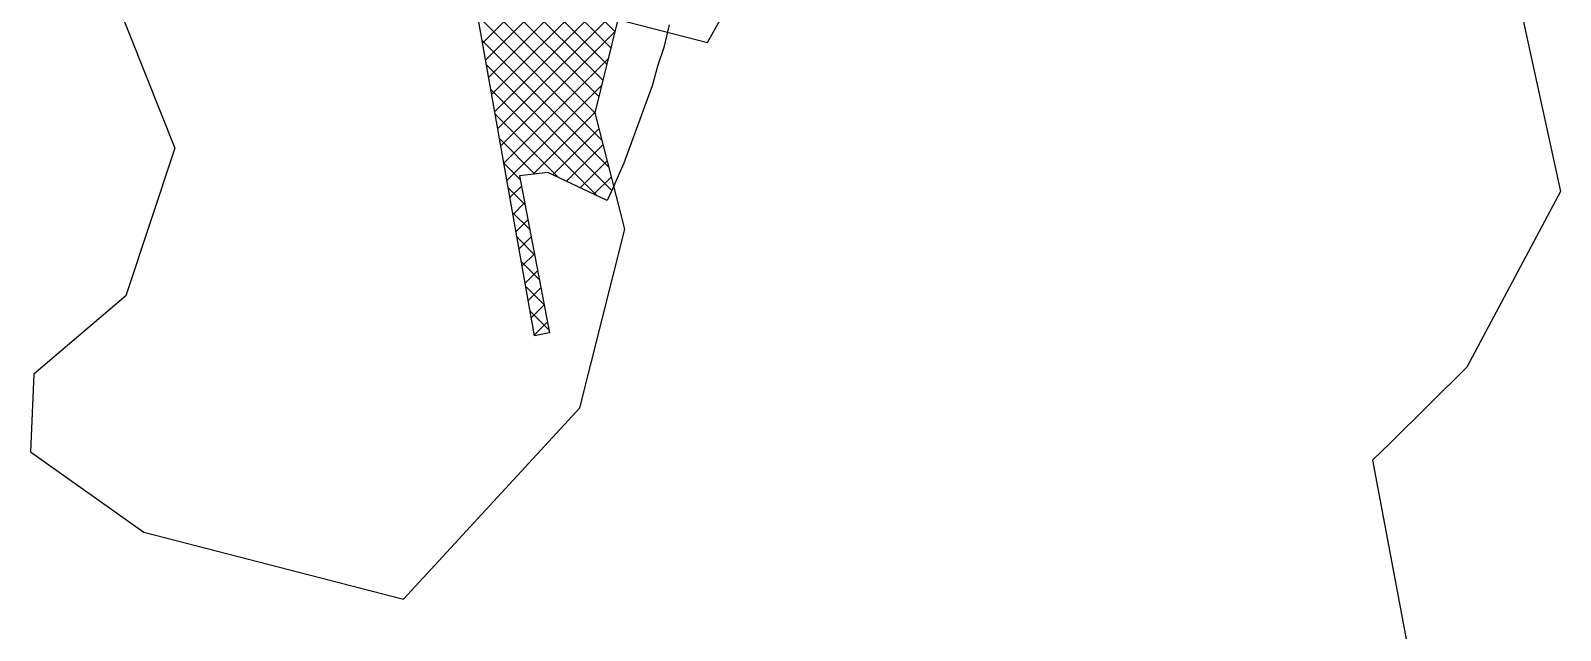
# Model space of a CAD drawing. Header units: metres. Extents: x 325581 to 326861, y 1810568 to 1812736.
# Drawn here: x 326182 to 326861, y 1811169 to 1811435 of the extents above; entities that cross this region are included whole.
import ezdxf

# ---------------------------------------------------------------- set-up
doc = ezdxf.new("R2010")
doc.units = ezdxf.units.M
doc.layers.add('HARBOUR', color=1, linetype='Continuous')

msp = doc.modelspace()

# ---------------------------------------------------------------- linework, layer by layer
at = {"color": 3}
for p, q in [((326819.67, 1811554.81), (326861.41, 1811363.43)), ((326482.36, 1811429.66), (326533.77, 1811521.28)), ((326212.3, 1811466.73), (326245.78, 1811382.74)), ((326432.52, 1811398.36), (326442.69, 1811439.78)), ((326442.69, 1811439.78), (326482.36, 1811429.66)), ((326445.72, 1811346.77), (326432.52, 1811398.36)), ((326245.78, 1811382.74), (326224.01, 1811317.13)), ((326861.41, 1811363.43), (326819.84, 1811285.48)), ((326425.78, 1811267.43), (326445.72, 1811346.77)), ((326224.01, 1811317.13), (326183.09, 1811282.31)), ((326819.84, 1811285.48), (326785.99, 1811252.05)), ((326183.09, 1811282.31), (326181.66, 1811247.86)), ((326347.42, 1811182.39), (326425.78, 1811267.43)), ((326785.99, 1811252.05), (326777.99, 1811244.15)), ((326181.66, 1811247.86), (326231.92, 1811212.23)), ((326777.99, 1811244.15), (326800.83, 1811122.79)), ((326231.92, 1811212.23), (326347.42, 1811182.39))]:
    msp.add_line(p, q, dxfattribs=at)
at = {"layer": 'HARBOUR', "linetype": 'Continuous'}
for p, q in [((326382.55, 1811429.55), (326558.22, 1811605.21)), ((326383.9, 1811421.92), (326559.32, 1811597.33)), ((326385.26, 1811414.29), (326560.42, 1811589.46)), ((326386.61, 1811406.66), (326561.52, 1811581.58)), ((326387.96, 1811399.03), (326562.63, 1811573.7)), ((326389.31, 1811391.41), (326531.11, 1811533.2)), ((326441.35, 1811434.34), (326368.85, 1811506.85)), ((326439.58, 1811427.13), (326370.78, 1811495.93)), ((326437.81, 1811419.92), (326372.72, 1811485.02)), ((326436.04, 1811412.71), (326374.65, 1811474.1)), ((326434.27, 1811405.5), (326376.59, 1811463.19)), ((326432.56, 1811398.24), (326378.52, 1811452.27)), ((326435.64, 1811386.17), (326380.46, 1811441.35)), ((326390.67, 1811383.78), (326441.39, 1811434.51)), ((326438.73, 1811374.11), (326382.39, 1811430.44)), ((326392.02, 1811376.15), (326438.47, 1811422.6)), ((326439.9, 1811363.96), (326384.33, 1811419.52)), ((326433.19, 1811361.68), (326386.26, 1811408.61)), ((326393.37, 1811368.52), (326435.55, 1811410.7)), ((326416.28, 1811369.61), (326388.2, 1811397.69)), ((326404.95, 1811371.12), (326432.63, 1811398.8)), ((326405.71, 1811371.2), (326390.13, 1811386.78)), ((326413.65, 1811370.85), (326434.28, 1811391.48)), ((326419.77, 1811367.98), (326436.11, 1811384.32)), ((326399.18, 1811368.75), (326392.07, 1811375.86)), ((326425.88, 1811365.11), (326437.94, 1811377.17)), ((326431.99, 1811362.24), (326439.77, 1811370.02)), ((326401.32, 1811357.63), (326394, 1811364.95)), ((326394.72, 1811360.89), (326399.73, 1811365.9)), ((326403.45, 1811346.52), (326395.94, 1811354.03)), ((326396.07, 1811353.27), (326401.17, 1811358.37)), ((326397.43, 1811345.64), (326402.62, 1811350.83)), ((326405.59, 1811335.4), (326397.87, 1811343.11)), ((326398.78, 1811338.01), (326404.07, 1811343.3)), ((326407.73, 1811324.28), (326399.81, 1811332.2)), ((326400.13, 1811330.38), (326405.52, 1811335.77)), ((326401.48, 1811322.76), (326406.97, 1811328.24)), ((326409.87, 1811313.16), (326401.75, 1811321.28)), ((326402.84, 1811315.13), (326408.42, 1811320.71)), ((326404.19, 1811307.5), (326409.86, 1811313.17)), ((326412, 1811302.05), (326403.68, 1811310.37)), ((326405.54, 1811299.87), (326411.31, 1811305.64)), ((326405.65, 1811299.42), (326405.62, 1811299.45))]:
    msp.add_line(p, q, dxfattribs=at)
at = {"layer": 'HARBOUR'}
for p, q in [((326405.62, 1811299.41), (326361.04, 1811550.86)), ((326465.43, 1811437.52), (326463.04, 1811427.42)), ((326463.04, 1811427.42), (326460.35, 1811419.61)), ((326460.35, 1811419.61), (326457.91, 1811410.45)), ((326457.91, 1811410.45), (326445.21, 1811376.02)), ((326445.21, 1811376.02), (326439.64, 1811363.38)), ((326411.54, 1811371.83), (326398.85, 1811370.46)), ((326398.85, 1811370.46), (326412.28, 1811300.63)), ((326437.92, 1811359.46), (326411.54, 1811371.83)), ((326439.64, 1811363.38), (326437.92, 1811359.46)), ((326412.28, 1811300.63), (326405.62, 1811299.41))]:
    msp.add_line(p, q, dxfattribs=at)

doc.saveas('drawing.dxf')
